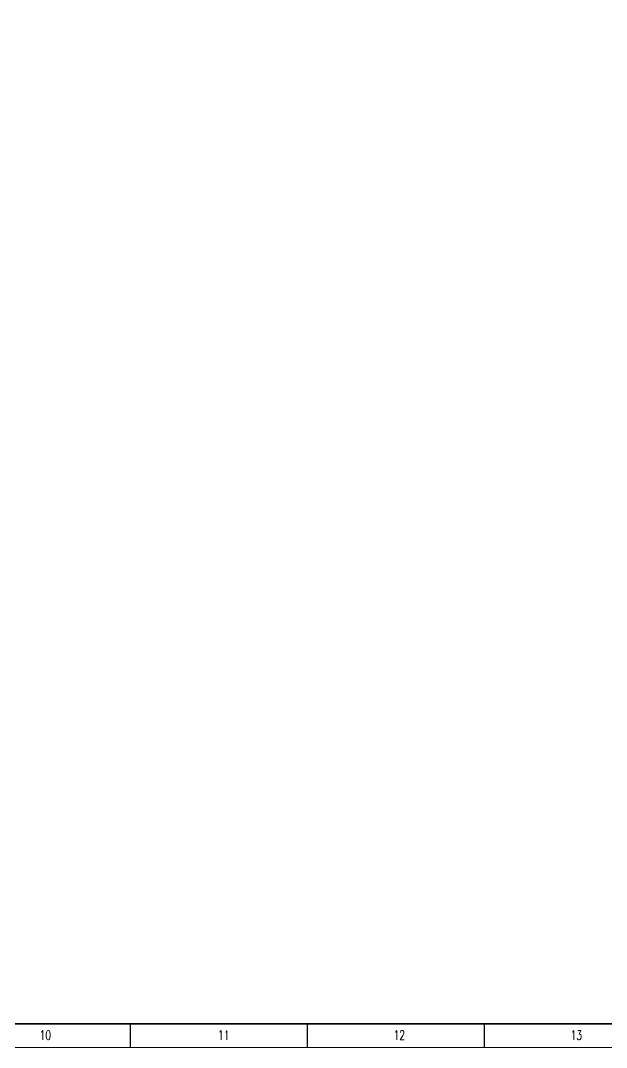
# Model space of a CAD drawing. Header units: inches. Extents: x 517790 to 538444, y 301815 to 302461.
# Drawn here: x 518362.7 to 518426.2, y 302244.1 to 302355.6 of the extents above; entities that cross this region are included whole.
import ezdxf

# ---------------------------------------------------------------- set-up
doc = ezdxf.new("R2010")
doc.units = ezdxf.units.IN
doc.header["$MEASUREMENT"] = 0
doc.styles.add('TEG BORDER', font='txt_qlt.shx', dxfattribs={"width": 0.7, "bigfont": 'hztxt.shx'})

# ---------------------------------------------------------------- blocks, each defined once
blk = doc.blocks.new('240 BORDER A2')
at = {"linetype": 'Continuous'}
blk.add_line((5, 5), (489, 5), dxfattribs=at)
for p, q in [((371.25, 0), (371.25, 5)), ((408.37, 0), (408.37, 5)), ((445.5, 0), (445.5, 5))]:
    blk.add_line(p, q)
at = {"color": 5, "lineweight": 15}
blk.add_lwpolyline([(0, 420), (594, 420), (594, 0), (0, 0)], close=True, dxfattribs=at)
blk.add_lwpolyline([(5, 415), (589, 415), (589, 5), (5, 5)], close=True)
at = {"char_height": 2, "width": 2, "attachment_point": 7, "style": 'TEG BORDER'}
for s, insert in [('\\pi2.2204e-016;10', (352.17, 1.59)), ('\\pi0.3;11', (389.3, 1.59)), ('\\pi2.2204e-016;12', (426.42, 1.59)), ('\\pi2.2204e-016;13', (463.55, 1.59))]:
    blk.add_mtext(s, dxfattribs=dict(at, insert=insert))

msp = doc.modelspace()

# ---------------------------------------------------------------- block references
at = {"xscale": 0.5172815472000001, "yscale": 0.5172815472000001, "zscale": 0.5172815472000001}
msp.add_blockref('240 BORDER A2', (518182.55, 302244.09), dxfattribs=at)

doc.saveas('drawing.dxf')
